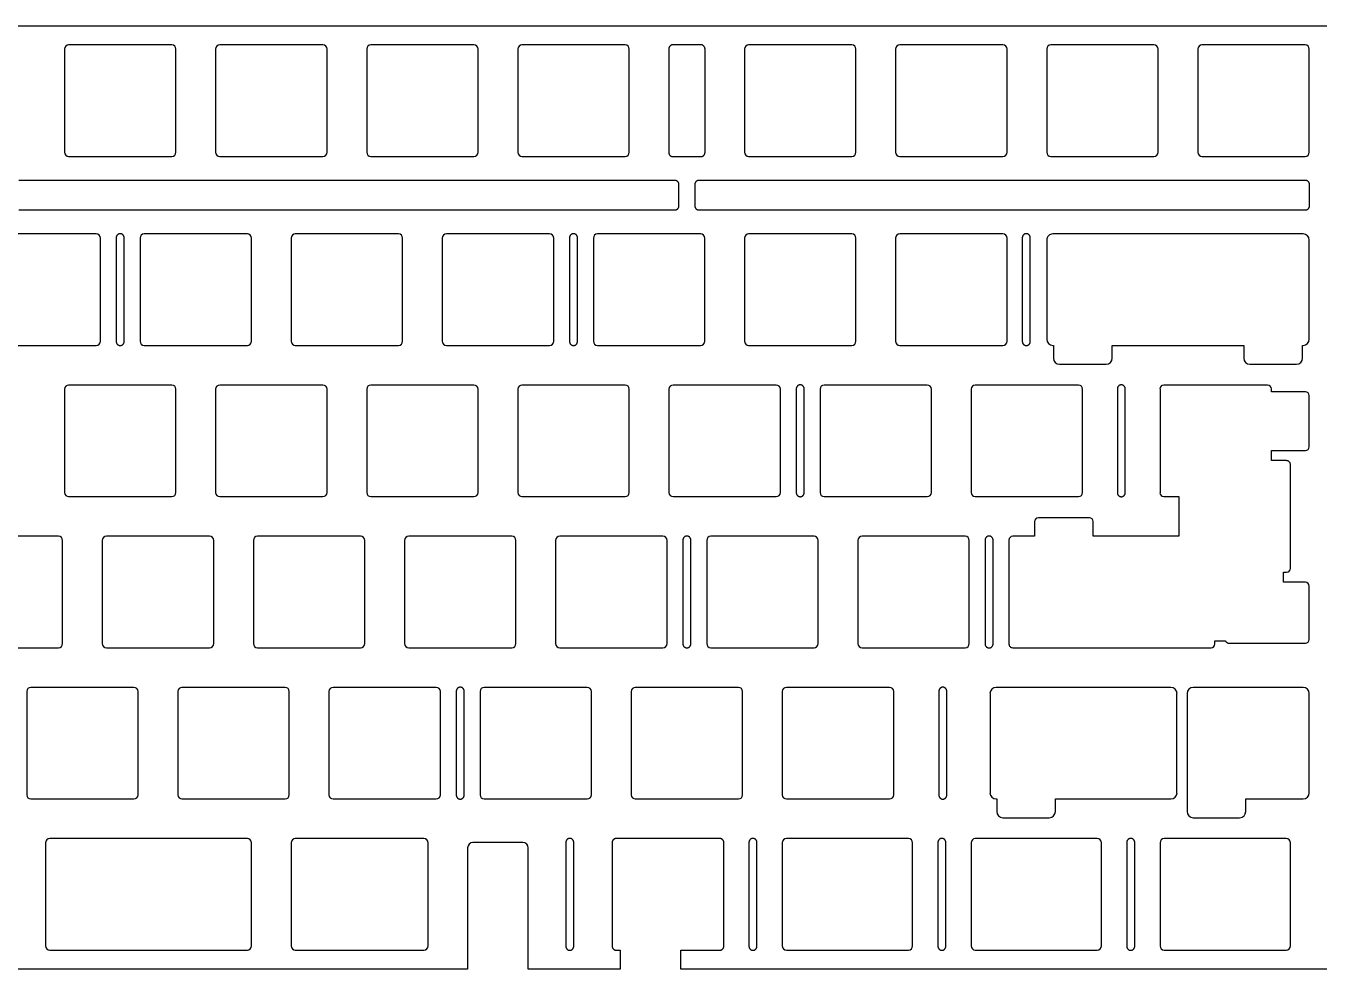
# Model space of a CAD drawing. Header units: millimetres. Extents: x 4 to 433, y 9 to 128.
# Drawn here: x 125.8 to 288.9, y 8.9 to 127.8 of the extents above; entities that cross this region are included whole.
import ezdxf

# ---------------------------------------------------------------- set-up
doc = ezdxf.new("R2010")
doc.units = ezdxf.units.MM
doc.layers.add('默认', color=7, linetype='Continuous', true_color=0x000000)

msp = doc.modelspace()

# ---------------------------------------------------------------- linework, layer by layer
at = {"layer": '默认', "color": 96, "true_color": 0x007f00}
for p, q in [((6.06, 127.79, 4.1), (371.64, 127.79, 4.1)), ((130.69, 124.86, 4.1), (130.69, 111.86, 4.1)), ((144.21, 125.39, 4.1), (131.21, 125.39, 4.1)), ((144.74, 111.86, 4.1), (144.74, 124.86, 4.1)), ((149.74, 124.86, 4.1), (149.74, 111.86, 4.1)), ((163.26, 125.39, 4.1), (150.26, 125.39, 4.1)), ((163.79, 111.86, 4.1), (163.79, 124.86, 4.1)), ((168.79, 124.86, 4.1), (168.79, 111.86, 4.1)), ((182.31, 125.39, 4.1), (169.31, 125.39, 4.1)), ((182.84, 111.86, 4.1), (182.84, 124.86, 4.1)), ((187.84, 124.86, 4.1), (187.84, 111.86, 4.1)), ((201.36, 125.39, 4.1), (188.36, 125.39, 4.1)), ((201.89, 111.86, 4.1), (201.89, 124.86, 4.1)), ((216.41, 124.86, 4.1), (216.41, 111.86, 4.1)), ((229.94, 125.39, 4.1), (216.94, 125.39, 4.1)), ((230.46, 111.86, 4.1), (230.46, 124.86, 4.1)), ((235.46, 124.86, 4.1), (235.46, 111.86, 4.1)), ((248.99, 125.39, 4.1), (235.99, 125.39, 4.1)), ((249.51, 111.86, 4.1), (249.51, 124.86, 4.1)), ((254.51, 124.86, 4.1), (254.51, 111.86, 4.1)), ((268.04, 125.39, 4.1), (255.04, 125.39, 4.1)), ((268.56, 111.86, 4.1), (268.56, 124.86, 4.1)), ((273.56, 124.86, 4.1), (273.56, 111.86, 4.1)), ((287.09, 125.39, 4.1), (274.09, 125.39, 4.1)), ((287.61, 111.86, 4.1), (287.61, 124.86, 4.1)), ((131.21, 111.34, 4.1), (144.21, 111.34, 4.1)), ((150.26, 111.34, 4.1), (163.26, 111.34, 4.1)), ((169.31, 111.34, 4.1), (182.31, 111.34, 4.1)), ((188.36, 111.34, 4.1), (201.36, 111.34, 4.1)), ((216.94, 111.34, 4.1), (229.94, 111.34, 4.1)), ((235.99, 111.34, 4.1), (248.99, 111.34, 4.1)), ((255.04, 111.34, 4.1), (268.04, 111.34, 4.1)), ((274.09, 111.34, 4.1), (287.09, 111.34, 4.1)), ((134.69, 101.58, 4.1), (121.69, 101.58, 4.1)), ((153.74, 101.58, 4.1), (140.74, 101.58, 4.1)), ((172.79, 101.58, 4.1), (159.79, 101.58, 4.1)), ((191.84, 101.58, 4.1), (178.84, 101.58, 4.1)), ((210.89, 101.58, 4.1), (197.89, 101.58, 4.1)), ((229.94, 101.58, 4.1), (216.94, 101.58, 4.1)), ((248.99, 101.58, 4.1), (235.99, 101.58, 4.1)), ((286.84, 101.58, 4.1), (255.29, 101.58, 4.1)), ((135.21, 88.05, 4.1), (135.21, 101.05, 4.1)), ((140.21, 101.05, 4.1), (140.21, 88.05, 4.1)), ((154.26, 88.05, 4.1), (154.26, 101.05, 4.1)), ((159.26, 101.05, 4.1), (159.26, 88.05, 4.1)), ((173.31, 88.05, 4.1), (173.31, 101.05, 4.1)), ((178.31, 101.05, 4.1), (178.31, 88.05, 4.1)), ((192.36, 88.05, 4.1), (192.36, 101.05, 4.1)), ((197.36, 101.05, 4.1), (197.36, 88.05, 4.1)), ((211.41, 88.05, 4.1), (211.41, 101.05, 4.1)), ((216.41, 101.05, 4.1), (216.41, 88.05, 4.1)), ((230.46, 88.05, 4.1), (230.46, 101.05, 4.1)), ((235.46, 101.05, 4.1), (235.46, 88.05, 4.1)), ((249.51, 88.05, 4.1), (249.51, 101.05, 4.1)), ((287.61, 88.3, 4.1), (287.61, 100.8, 4.1)), ((121.69, 87.53, 4.1), (134.69, 87.53, 4.1)), ((140.74, 87.53, 4.1), (153.74, 87.53, 4.1)), ((159.79, 87.53, 4.1), (172.79, 87.53, 4.1)), ((178.84, 87.53, 4.1), (191.84, 87.53, 4.1)), ((197.89, 87.53, 4.1), (210.89, 87.53, 4.1)), ((216.94, 87.53, 4.1), (229.94, 87.53, 4.1)), ((235.99, 87.53, 4.1), (248.99, 87.53, 4.1)), ((256.14, 85.15, 4.1), (261.99, 85.15, 4.1)), ((280.14, 85.15, 4.1), (285.99, 85.15, 4.1)), ((130.69, 82, 4.1), (130.69, 69, 4.1)), ((144.21, 82.53, 4.1), (131.21, 82.53, 4.1)), ((144.74, 69, 4.1), (144.74, 82, 4.1)), ((149.74, 82, 4.1), (149.74, 69, 4.1)), ((163.26, 82.53, 4.1), (150.26, 82.53, 4.1)), ((163.79, 69, 4.1), (163.79, 82, 4.1)), ((168.79, 82, 4.1), (168.79, 69, 4.1)), ((182.31, 82.53, 4.1), (169.31, 82.53, 4.1)), ((182.84, 69, 4.1), (182.84, 82, 4.1)), ((187.84, 82, 4.1), (187.84, 69, 4.1)), ((201.36, 82.53, 4.1), (188.36, 82.53, 4.1)), ((201.89, 69, 4.1), (201.89, 82, 4.1)), ((206.89, 82, 4.1), (206.89, 69, 4.1)), ((220.41, 82.53, 4.1), (207.41, 82.53, 4.1)), ((220.94, 69, 4.1), (220.94, 82, 4.1)), ((225.94, 82, 4.1), (225.94, 69, 4.1)), ((239.46, 82.53, 4.1), (226.46, 82.53, 4.1)), ((239.99, 69, 4.1), (239.99, 82, 4.1)), ((244.99, 82, 4.1), (244.99, 69, 4.1)), ((258.51, 82.53, 4.1), (245.51, 82.53, 4.1)), ((259.04, 69, 4.1), (259.04, 82, 4.1)), ((268.8, 82.05, 4.1), (268.8, 68.95, 4.1)), ((282.37, 82.53, 4.1), (269.27, 82.53, 4.1)), ((287.61, 74.75, 4.1), (287.61, 81.2, 4.1)), ((285.23, 59.43, 4.1), (285.23, 72.52, 4.1)), ((131.21, 68.48, 4.1), (144.21, 68.48, 4.1)), ((150.26, 68.48, 4.1), (163.26, 68.48, 4.1)), ((169.31, 68.48, 4.1), (182.31, 68.48, 4.1)), ((188.36, 68.48, 4.1), (201.36, 68.48, 4.1)), ((207.41, 68.48, 4.1), (220.41, 68.48, 4.1)), ((226.46, 68.48, 4.1), (239.46, 68.48, 4.1)), ((245.51, 68.48, 4.1), (258.51, 68.48, 4.1)), ((259.91, 65.8, 4.1), (253.46, 65.8, 4.1)), ((129.93, 63.48, 4.1), (116.93, 63.48, 4.1)), ((130.45, 49.95, 4.1), (130.45, 62.95, 4.1)), ((135.45, 62.95, 4.1), (135.45, 49.95, 4.1)), ((148.98, 63.48, 4.1), (135.98, 63.48, 4.1)), ((149.5, 49.95, 4.1), (149.5, 62.95, 4.1)), ((154.5, 62.95, 4.1), (154.5, 49.95, 4.1)), ((168.03, 63.48, 4.1), (155.03, 63.48, 4.1)), ((168.55, 49.95, 4.1), (168.55, 62.95, 4.1)), ((173.55, 62.95, 4.1), (173.55, 49.95, 4.1)), ((187.08, 63.48, 4.1), (174.08, 63.48, 4.1)), ((187.6, 49.95, 4.1), (187.6, 62.95, 4.1)), ((192.6, 62.95, 4.1), (192.6, 49.95, 4.1)), ((206.13, 63.48, 4.1), (193.13, 63.48, 4.1)), ((206.65, 49.95, 4.1), (206.65, 62.95, 4.1)), ((211.65, 62.95, 4.1), (211.65, 49.95, 4.1)), ((225.18, 63.48, 4.1), (212.18, 63.48, 4.1)), ((225.7, 49.95, 4.1), (225.7, 62.95, 4.1)), ((230.7, 62.95, 4.1), (230.7, 49.95, 4.1)), ((244.23, 63.48, 4.1), (231.23, 63.48, 4.1)), ((244.75, 49.95, 4.1), (244.75, 62.95, 4.1)), ((249.75, 63, 4.1), (249.75, 49.9, 4.1)), ((287.61, 50.48, 4.1), (287.61, 57.2, 4.1)), ((116.93, 49.43, 4.1), (129.93, 49.43, 4.1)), ((135.98, 49.43, 4.1), (148.98, 49.43, 4.1)), ((155.03, 49.43, 4.1), (168.03, 49.43, 4.1)), ((174.08, 49.43, 4.1), (187.08, 49.43, 4.1)), ((193.13, 49.43, 4.1), (206.13, 49.43, 4.1)), ((212.18, 49.43, 4.1), (225.18, 49.43, 4.1)), ((231.23, 49.43, 4.1), (244.23, 49.43, 4.1)), ((250.23, 49.43, 4.1), (275.23, 49.43, 4.1)), ((277.53, 50, 4.1), (287.13, 50, 4.1)), ((139.45, 44.43, 4.1), (126.45, 44.43, 4.1)), ((158.5, 44.43, 4.1), (145.5, 44.43, 4.1)), ((177.55, 44.43, 4.1), (164.55, 44.43, 4.1)), ((196.6, 44.43, 4.1), (183.6, 44.43, 4.1)), ((215.65, 44.43, 4.1), (202.65, 44.43, 4.1)), ((234.7, 44.43, 4.1), (221.7, 44.43, 4.1)), ((270.17, 44.43, 4.1), (248.14, 44.43, 4.1)), ((286.84, 44.43, 4.1), (272.99, 44.43, 4.1)), ((125.93, 43.9, 4.1), (125.93, 30.9, 4.1)), ((139.98, 30.9, 4.1), (139.98, 43.9, 4.1)), ((144.98, 43.9, 4.1), (144.98, 30.9, 4.1)), ((159.03, 30.9, 4.1), (159.03, 43.9, 4.1)), ((164.03, 43.9, 4.1), (164.03, 30.9, 4.1)), ((178.08, 30.9, 4.1), (178.08, 43.9, 4.1)), ((183.08, 43.9, 4.1), (183.08, 30.9, 4.1)), ((197.13, 30.9, 4.1), (197.13, 43.9, 4.1)), ((202.13, 43.9, 4.1), (202.13, 30.9, 4.1)), ((216.18, 30.9, 4.1), (216.18, 43.9, 4.1)), ((221.18, 43.9, 4.1), (221.18, 30.9, 4.1)), ((235.23, 30.9, 4.1), (235.23, 43.9, 4.1)), ((247.37, 43.65, 4.1), (247.37, 31.15, 4.1)), ((270.94, 31.15, 4.1), (270.94, 43.65, 4.1)), ((272.22, 43.65, 4.1), (272.22, 28.78, 4.1)), ((287.61, 31.15, 4.1), (287.61, 43.65, 4.1)), ((126.45, 30.38, 4.1), (139.45, 30.38, 4.1)), ((145.5, 30.38, 4.1), (158.5, 30.38, 4.1)), ((164.55, 30.38, 4.1), (177.55, 30.38, 4.1)), ((183.6, 30.38, 4.1), (196.6, 30.38, 4.1)), ((202.65, 30.38, 4.1), (215.65, 30.38, 4.1)), ((221.7, 30.38, 4.1), (234.7, 30.38, 4.1)), ((248.99, 28, 4.1), (254.84, 28, 4.1)), ((272.99, 28, 4.1), (278.84, 28, 4.1)), ((128.31, 24.85, 4.1), (128.31, 11.85, 4.1)), ((153.74, 25.38, 4.1), (128.83, 25.38, 4.1)), ((154.26, 11.85, 4.1), (154.26, 24.85, 4.1)), ((159.26, 24.85, 4.1), (159.26, 11.85, 4.1)), ((176.01, 25.38, 4.1), (159.79, 25.38, 4.1)), ((176.53, 11.85, 4.1), (176.53, 24.85, 4.1)), ((188.48, 24.88, 4.1), (182.18, 24.88, 4.1)), ((199.72, 24.85, 4.1), (199.72, 11.85, 4.1)), ((213.27, 25.4, 4.1), (200.27, 25.4, 4.1)), ((213.82, 11.85, 4.1), (213.82, 24.85, 4.1)), ((221.18, 24.85, 4.1), (221.18, 11.85, 4.1)), ((237.08, 25.38, 4.1), (221.7, 25.38, 4.1)), ((237.61, 11.85, 4.1), (237.61, 24.85, 4.1)), ((244.99, 24.85, 4.1), (244.99, 11.85, 4.1)), ((260.89, 25.38, 4.1), (245.51, 25.38, 4.1)), ((261.42, 11.85, 4.1), (261.42, 24.85, 4.1)), ((268.8, 24.85, 4.1), (268.8, 11.85, 4.1)), ((284.71, 25.38, 4.1), (269.33, 25.38, 4.1)), ((285.23, 11.85, 4.1), (285.23, 24.85, 4.1)), ((128.83, 11.33, 4.1), (153.74, 11.33, 4.1)), ((159.79, 11.33, 4.1), (176.01, 11.33, 4.1)), ((221.7, 11.33, 4.1), (237.08, 11.33, 4.1)), ((245.51, 11.33, 4.1), (260.89, 11.33, 4.1)), ((269.33, 11.33, 4.1), (284.71, 11.33, 4.1))]:
    msp.add_line(p, q, dxfattribs=at)
for points in [[(255.34, 87.53), (255.36, 87.53), (255.36, 85.93)], [(262.76, 85.93), (262.76, 87.53), (279.36, 87.53), (279.36, 85.93)], [(286.76, 85.93), (286.76, 87.53), (286.84, 87.53)], [(287.13, 81.67), (282.85, 81.67), (282.85, 82.05)], [(284.76, 73), (282.85, 73), (282.85, 74.27), (287.13, 74.27)], [(269.27, 68.48), (271.18, 68.48), (271.18, 63.48), (271.16, 63.48)], [(252.98, 65.33), (252.98, 63.48), (250.23, 63.48)], [(260.41, 63.48), (260.38, 63.48), (260.38, 65.33)], [(287.13, 57.68), (284.38, 57.68), (284.38, 58.95), (284.76, 58.95)], [(275.71, 49.9), (275.71, 50.28), (277.05, 50.28), (277.06, 50.26)], [(248.14, 30.38), (248.22, 30.38), (248.22, 28.78)], [(255.62, 28.78), (255.62, 30.38), (270.17, 30.38)], [(279.62, 28.78), (279.62, 30.38), (286.84, 30.38)], [(181.51, 24.2), (181.51, 8.93), (93.84, 8.93), (93.84, 24.2)], [(200.27, 11.3), (200.75, 11.3), (200.75, 8.93), (189.16, 8.93), (189.16, 24.2)], [(359.81, 11.3), (360.25, 11.3), (360.25, 8.93), (208.4, 8.93), (208.4, 11.3), (213.27, 11.3)]]:
    msp.add_lwpolyline(points, dxfattribs=at)
for centre, radius, start, end in [((131.21, 124.86, 4.1), 0.525, 90, 180), ((144.21, 124.86, 4.1), 0.525, 360, 90), ((150.26, 124.86, 4.1), 0.525, 90, 180), ((163.26, 124.86, 4.1), 0.525, 360, 90), ((169.31, 124.86, 4.1), 0.525, 90, 180), ((182.31, 124.86, 4.1), 0.525, 0, 90), ((188.36, 124.86, 4.1), 0.525, 90, 180), ((201.36, 124.86, 4.1), 0.525, 0, 90), ((216.94, 124.86, 4.1), 0.525, 90, 180), ((229.94, 124.86, 4.1), 0.525, 360, 90), ((235.99, 124.86, 4.1), 0.525, 90, 180), ((248.99, 124.86, 4.1), 0.525, 0, 90), ((255.04, 124.86, 4.1), 0.525, 90, 180), ((268.04, 124.86, 4.1), 0.525, 0, 90), ((274.09, 124.86, 4.1), 0.525, 90, 180), ((287.09, 124.86, 4.1), 0.525, 360, 90), ((131.21, 111.86, 4.1), 0.525, 180, 270), ((144.21, 111.86, 4.1), 0.525, 270, 0), ((150.26, 111.86, 4.1), 0.525, 180, 270), ((163.26, 111.86, 4.1), 0.525, 270, 0), ((169.31, 111.86, 4.1), 0.525, 180, 270), ((182.31, 111.86, 4.1), 0.525, 270, 0), ((188.36, 111.86, 4.1), 0.525, 180, 270), ((201.36, 111.86, 4.1), 0.525, 270, 0), ((216.94, 111.86, 4.1), 0.525, 180, 270), ((229.94, 111.86, 4.1), 0.525, 270, 360), ((235.99, 111.86, 4.1), 0.525, 180, 270), ((248.99, 111.86, 4.1), 0.525, 270, 0), ((255.04, 111.86, 4.1), 0.525, 180, 270), ((268.04, 111.86, 4.1), 0.525, 270, 360), ((274.09, 111.86, 4.1), 0.525, 180, 270), ((287.09, 111.86, 4.1), 0.525, 270, 360), ((134.69, 101.05, 4.1), 0.525, 0, 90), ((140.74, 101.05, 4.1), 0.525, 90, 180), ((153.74, 101.05, 4.1), 0.525, 0, 90), ((159.79, 101.05, 4.1), 0.525, 90, 180), ((172.79, 101.05, 4.1), 0.525, 0, 90), ((178.84, 101.05, 4.1), 0.525, 90, 180), ((191.84, 101.05, 4.1), 0.525, 0, 90), ((197.89, 101.05, 4.1), 0.525, 90, 180), ((210.89, 101.05, 4.1), 0.525, 0, 90), ((216.94, 101.05, 4.1), 0.525, 90, 180), ((229.94, 101.05, 4.1), 0.525, 0, 90), ((235.99, 101.05, 4.1), 0.525, 90, 180), ((248.99, 101.05, 4.1), 0.525, 0, 90), ((255.29, 100.8, 4.1), 0.775, 89.9999, 179.9999), ((286.84, 100.8, 4.1), 0.775, 0, 89.9999), ((134.69, 88.05, 4.1), 0.525, 270, 360), ((140.74, 88.05, 4.1), 0.525, 180, 270), ((153.74, 88.05, 4.1), 0.525, 270, 360), ((159.79, 88.05, 4.1), 0.525, 180, 270), ((172.79, 88.05, 4.1), 0.525, 270, 360), ((178.84, 88.05, 4.1), 0.525, 180, 270), ((191.84, 88.05, 4.1), 0.525, 270, 360), ((197.89, 88.05, 4.1), 0.525, 180, 270), ((210.89, 88.05, 4.1), 0.525, 270, 360), ((216.94, 88.05, 4.1), 0.525, 180, 270), ((229.94, 88.05, 4.1), 0.525, 270, 360), ((235.99, 88.05, 4.1), 0.525, 180, 270), ((248.99, 88.05, 4.1), 0.525, 270, 360), ((255.29, 88.3, 4.1), 0.775, 179.9995, 269.9899), ((286.84, 88.3, 4.1), 0.775, 270, 360), ((255.37, 577.07, 4.1), 489.54, 269.9899, 269.9957), ((256.14, 85.93, 4.1), 0.775, 180, 270), ((261.99, 85.93, 4.1), 0.775, 270, 0), ((280.14, 85.93, 4.1), 0.775, 180, 270), ((285.99, 85.93, 4.1), 0.775, 270, 360), ((131.21, 82, 4.1), 0.525, 90, 180), ((144.21, 82, 4.1), 0.525, 0, 90), ((150.26, 82, 4.1), 0.525, 90, 180), ((163.26, 82, 4.1), 0.525, 0, 90), ((169.31, 82, 4.1), 0.525, 90, 180), ((182.31, 82, 4.1), 0.525, 0, 90), ((188.36, 82, 4.1), 0.525, 90, 180), ((201.36, 82, 4.1), 0.525, 0, 90), ((207.41, 82, 4.1), 0.525, 90, 180), ((220.41, 82, 4.1), 0.525, 0, 90), ((226.46, 82, 4.1), 0.525, 90, 180), ((239.46, 82, 4.1), 0.525, 0, 90), ((245.51, 82, 4.1), 0.525, 90, 180), ((258.51, 82, 4.1), 0.525, 0, 90), ((269.27, 82.05, 4.1), 0.475, 90, 180), ((282.37, 82.05, 4.1), 0.475, 0, 90), ((287.13, 81.2, 4.1), 0.475, 0, 90), ((287.13, 74.75, 4.1), 0.475, 270, 0), ((284.76, 72.52, 4.1), 0.475, 0, 90), ((131.21, 69, 4.1), 0.525, 180, 270), ((144.21, 69, 4.1), 0.525, 270, 360), ((150.26, 69, 4.1), 0.525, 180, 270), ((163.26, 69, 4.1), 0.525, 270, 360), ((169.31, 69, 4.1), 0.525, 180, 270), ((182.31, 69, 4.1), 0.525, 270, 360), ((188.36, 69, 4.1), 0.525, 180, 270), ((201.36, 69, 4.1), 0.525, 270, 360), ((207.41, 69, 4.1), 0.525, 180, 270), ((220.41, 69, 4.1), 0.525, 270, 360), ((226.46, 69, 4.1), 0.525, 180, 270), ((239.46, 69, 4.1), 0.525, 270, 360), ((245.51, 69, 4.1), 0.525, 180, 270), ((258.51, 69, 4.1), 0.525, 270, 360), ((269.27, 68.95, 4.1), 0.475, 180, 270), ((253.46, 65.33, 4.1), 0.475, 90, 180), ((259.91, 65.33, 4.1), 0.475, 360, 90), ((129.93, 62.95, 4.1), 0.525, 0, 90), ((135.98, 62.95, 4.1), 0.525, 90, 180), ((148.98, 62.95, 4.1), 0.525, 0, 90), ((155.03, 62.95, 4.1), 0.525, 90, 180), ((168.03, 62.95, 4.1), 0.525, 0, 90), ((174.08, 62.95, 4.1), 0.525, 90, 180), ((187.08, 62.95, 4.1), 0.525, 0, 90), ((193.13, 62.95, 4.1), 0.525, 90, 180), ((206.13, 62.95, 4.1), 0.525, 0, 90), ((212.18, 62.95, 4.1), 0.525, 90, 180), ((225.18, 62.95, 4.1), 0.525, 0, 90), ((231.23, 62.95, 4.1), 0.525, 90, 180), ((244.23, 62.95, 4.1), 0.525, 0, 90), ((250.23, 63, 4.1), 0.475, 90, 180), ((284.76, 59.43, 4.1), 0.475, 270, 0), ((287.13, 57.2, 4.1), 0.475, 0, 90), ((129.93, 49.95, 4.1), 0.525, 270, 360), ((135.98, 49.95, 4.1), 0.525, 180, 270), ((148.98, 49.95, 4.1), 0.525, 270, 360), ((155.03, 49.95, 4.1), 0.525, 180, 270), ((168.03, 49.95, 4.1), 0.525, 270, 360), ((174.08, 49.95, 4.1), 0.525, 180, 270), ((187.08, 49.95, 4.1), 0.525, 270, 360), ((193.13, 49.95, 4.1), 0.525, 180, 270), ((206.13, 49.95, 4.1), 0.525, 270, 360), ((212.18, 49.95, 4.1), 0.525, 180, 270), ((225.18, 49.95, 4.1), 0.525, 270, 360), ((231.23, 49.95, 4.1), 0.525, 180, 270), ((244.23, 49.95, 4.1), 0.525, 270, 360), ((250.23, 49.9, 4.1), 0.475, 180, 270.0006), ((275.23, 49.9, 4.1), 0.475, 270.0006, 360), ((287.13, 50.48, 4.1), 0.475, 270, 360), ((126.45, 43.9, 4.1), 0.525, 90, 180), ((139.45, 43.9, 4.1), 0.525, 0, 90), ((145.5, 43.9, 4.1), 0.525, 90, 180), ((158.5, 43.9, 4.1), 0.525, 0, 90), ((164.55, 43.9, 4.1), 0.525, 90, 180), ((177.55, 43.9, 4.1), 0.525, 0, 90), ((183.6, 43.9, 4.1), 0.525, 90, 180), ((196.6, 43.9, 4.1), 0.525, 0, 90), ((202.65, 43.9, 4.1), 0.525, 90, 180), ((215.65, 43.9, 4.1), 0.525, 0, 90), ((221.7, 43.9, 4.1), 0.525, 90, 180), ((234.7, 43.9, 4.1), 0.525, 0, 90), ((248.14, 43.65, 4.1), 0.775, 90, 180), ((270.17, 43.65, 4.1), 0.775, 0, 90), ((272.99, 43.65, 4.1), 0.775, 90, 180), ((286.84, 43.65, 4.1), 0.775, 0, 90), ((248.14, 31.15, 4.1), 0.775, 180, 270), ((270.17, 31.15, 4.1), 0.775, 270, 360), ((286.84, 31.15, 4.1), 0.775, 270, 360), ((126.45, 30.9, 4.1), 0.525, 180, 270), ((139.45, 30.9, 4.1), 0.525, 270, 360), ((145.5, 30.9, 4.1), 0.525, 180, 270), ((158.5, 30.9, 4.1), 0.525, 270, 360), ((164.55, 30.9, 4.1), 0.525, 180, 270), ((177.55, 30.9, 4.1), 0.525, 270, 360), ((183.6, 30.9, 4.1), 0.525, 180, 270), ((196.6, 30.9, 4.1), 0.525, 270, 360), ((202.65, 30.9, 4.1), 0.525, 180, 270), ((215.65, 30.9, 4.1), 0.525, 270, 360), ((221.7, 30.9, 4.1), 0.525, 180, 270), ((234.7, 30.9, 4.1), 0.525, 270, 360), ((248.99, 28.78, 4.1), 0.775, 180, 270), ((254.84, 28.78, 4.1), 0.775, 270, 0), ((272.99, 28.78, 4.1), 0.775, 180, 270), ((278.84, 28.78, 4.1), 0.775, 270, 0), ((128.83, 24.85, 4.1), 0.525, 90, 180), ((153.74, 24.85, 4.1), 0.525, 0, 90), ((159.79, 24.85, 4.1), 0.525, 90, 180), ((176.01, 24.85, 4.1), 0.525, 360, 90), ((182.18, 24.2, 4.1), 0.675, 90, 180), ((188.48, 24.2, 4.1), 0.675, 0, 90), ((221.7, 24.85, 4.1), 0.525, 90, 180), ((237.08, 24.85, 4.1), 0.525, 0, 90), ((245.51, 24.85, 4.1), 0.525, 90, 180), ((260.89, 24.85, 4.1), 0.525, 360, 90), ((269.33, 24.85, 4.1), 0.525, 90, 180), ((284.71, 24.85, 4.1), 0.525, 0, 90), ((128.83, 11.85, 4.1), 0.525, 180, 270), ((153.74, 11.85, 4.1), 0.525, 270, 360), ((159.79, 11.85, 4.1), 0.525, 180, 270), ((176.01, 11.85, 4.1), 0.525, 270, 0), ((221.7, 11.85, 4.1), 0.525, 180, 270), ((237.08, 11.85, 4.1), 0.525, 270, 360), ((245.51, 11.85, 4.1), 0.525, 180, 270), ((260.89, 11.85, 4.1), 0.525, 270, 0), ((269.33, 11.85, 4.1), 0.525, 180, 270), ((284.71, 11.85, 4.1), 0.525, 270, 0)]:
    msp.add_arc(centre, radius, start, end, dxfattribs=at)
at = {"layer": '默认', "color": 96, "true_color": 0x007f00, "extrusion": (0, 0, -1)}
msp.add_arc((163791.32, 101.05, -4.1), 164045.83, 180.0000873, 180.000443, dxfattribs=at)
at = {"layer": '默认', "color": 96, "true_color": 0x007f00}
for points, weights in [([(207.41, 125.41, 4.1), (206.86, 125.41, 4.1), (206.86, 124.86, 4.1)], [1, 0.707106781186, 1]), ([(211.44, 124.86, 4.1), (211.44, 125.41, 4.1), (210.89, 125.41, 4.1)], [1, 0.707106781186, 1]), ([(206.86, 111.86, 4.1), (206.86, 111.31, 4.1), (207.41, 111.31, 4.1)], [1, 0.707106781187, 1]), ([(210.89, 111.31, 4.1), (211.44, 111.31, 4.1), (211.44, 111.86, 4.1)], [1, 0.707106781186, 1]), ([(208.15, 107.81, 4.1), (208.15, 108.31, 4.1), (207.65, 108.31, 4.1)], [1, 0.707106781187, 1]), ([(210.65, 108.31, 4.1), (210.15, 108.31, 4.1), (210.15, 107.81, 4.1)], [1, 0.707106781187, 1]), ([(287.64, 107.81, 4.1), (287.64, 108.31, 4.1), (287.14, 108.31, 4.1)], [1, 0.707106781186, 1]), ([(207.65, 104.6, 4.1), (208.15, 104.6, 4.1), (208.15, 105.1, 4.1)], [1, 0.707106781187, 1]), ([(210.15, 105.1, 4.1), (210.15, 104.6, 4.1), (210.65, 104.6, 4.1)], [1, 0.707106781187, 1]), ([(287.14, 104.6, 4.1), (287.64, 104.6, 4.1), (287.64, 105.1, 4.1)], [1, 0.707106781186, 1]), ([(200.27, 25.4, 4.1), (199.72, 25.4, 4.1), (199.72, 24.85, 4.1)], [1, 0.707106781178, 1]), ([(213.82, 24.85, 4.1), (213.82, 25.4, 4.1), (213.27, 25.4, 4.1)], [1, 0.7071067812, 1]), ([(199.72, 11.85, 4.1), (199.72, 11.3, 4.1), (200.27, 11.3, 4.1)], [1, 0.707106781176, 1]), ([(213.27, 11.3, 4.1), (213.82, 11.3, 4.1), (213.82, 11.85, 4.1)], [1, 0.707106781197, 1])]:
    msp.add_rational_spline(points, weights, degree=2, dxfattribs=at)
for points, degree in [([(206.86, 124.86, 4.1), (206.86, 118.36, 4.1), (206.86, 111.86, 4.1)], 2), ([(210.89, 125.41, 4.1), (209.15, 125.41, 4.1), (207.41, 125.41, 4.1)], 2), ([(211.44, 111.86, 4.1), (211.44, 118.36, 4.1), (211.44, 124.86, 4.1)], 2), ([(207.41, 111.31, 4.1), (209.15, 111.31, 4.1), (210.89, 111.31, 4.1)], 2), ([(207.65, 108.31, 4.1), (166.29, 108.31, 4.1), (124.92, 108.31, 4.1)], 2), ([(208.15, 105.1, 4.1), (208.15, 106.46, 4.1), (208.15, 107.81, 4.1)], 2), ([(210.15, 107.81, 4.1), (210.15, 106.46, 4.1), (210.15, 105.1, 4.1)], 2), ([(287.14, 108.31, 4.1), (248.89, 108.31, 4.1), (210.65, 108.31, 4.1)], 2), ([(287.64, 105.1, 4.1), (287.64, 106.46, 4.1), (287.64, 107.81, 4.1)], 2), ([(124.92, 104.6, 4.1), (166.29, 104.6, 4.1), (207.65, 104.6, 4.1)], 2), ([(210.65, 104.6, 4.1), (248.89, 104.6, 4.1), (287.14, 104.6, 4.1)], 2), ([(137.21, 101.1, 4.1), (137.21, 94.55, 4.1), (137.21, 88.01, 4.1)], 2), ([(138.21, 88.01, 4.1), (138.21, 94.55, 4.1), (138.21, 101.1, 4.1)], 2), ([(194.36, 101.1, 4.1), (194.36, 94.55, 4.1), (194.36, 88.01, 4.1)], 2), ([(195.36, 88.01, 4.1), (195.36, 94.55, 4.1), (195.36, 101.1, 4.1)], 2), ([(251.44, 101.1, 4.1), (251.44, 94.55, 4.1), (251.44, 88.01, 4.1)], 2), ([(252.44, 88.01, 4.1), (252.44, 94.55, 4.1), (252.44, 101.1, 4.1)], 2), ([(254.51, 99.78, 4.1), (254.51, 95.96, 4.1), (254.51, 92.13, 4.1), (254.51, 88.3, 4.1)], 3), ([(222.94, 82.05, 4.1), (222.94, 75.5, 4.1), (222.94, 68.96, 4.1)], 2), ([(223.94, 68.96, 4.1), (223.94, 75.5, 4.1), (223.94, 82.05, 4.1)], 2), ([(263.42, 82.05, 4.1), (263.42, 75.5, 4.1), (263.42, 68.96, 4.1)], 2), ([(264.42, 68.96, 4.1), (264.42, 75.5, 4.1), (264.42, 82.05, 4.1)], 2), ([(208.65, 63, 4.1), (208.65, 56.45, 4.1), (208.65, 49.91, 4.1)], 2), ([(209.65, 49.91, 4.1), (209.65, 56.45, 4.1), (209.65, 63, 4.1)], 2), ([(246.75, 63, 4.1), (246.75, 56.45, 4.1), (246.75, 49.9, 4.1)], 2), ([(247.75, 49.9, 4.1), (247.75, 56.45, 4.1), (247.75, 63, 4.1)], 2), ([(271.16, 63.48, 4.1), (268.35, 63.48, 4.1), (264.77, 63.48, 4.1), (260.41, 63.48, 4.1)], 3), ([(277.06, 50.26, 4.1), (277.11, 50.19, 4.1), (277.17, 50.13, 4.1), (277.25, 50.08, 4.1)], 3), ([(277.25, 50.08, 4.1), (277.34, 50.03, 4.1), (277.44, 50, 4.1), (277.53, 50, 4.1)], 3), ([(180.08, 43.95, 4.1), (180.08, 36.92, 4.1), (180.08, 30.85, 4.1)], 2), ([(181.08, 30.85, 4.1), (181.08, 36.92, 4.1), (181.08, 43.95, 4.1)], 2), ([(240.92, 43.95, 4.1), (240.92, 36.92, 4.1), (240.92, 30.85, 4.1)], 2), ([(241.92, 30.85, 4.1), (241.92, 36.92, 4.1), (241.92, 43.95, 4.1)], 2), ([(193.89, 24.9, 4.1), (193.89, 18.35, 4.1), (193.89, 11.8, 4.1)], 2), ([(194.89, 11.8, 4.1), (194.89, 18.35, 4.1), (194.89, 24.9, 4.1)], 2), ([(216.98, 24.9, 4.1), (216.98, 18.35, 4.1), (216.98, 11.8, 4.1)], 2), ([(217.98, 11.8, 4.1), (217.98, 18.35, 4.1), (217.98, 24.9, 4.1)], 2), ([(240.8, 24.9, 4.1), (240.8, 18.35, 4.1), (240.8, 11.8, 4.1)], 2), ([(241.8, 11.8, 4.1), (241.8, 18.35, 4.1), (241.8, 24.9, 4.1)], 2), ([(264.61, 24.9, 4.1), (264.61, 18.35, 4.1), (264.61, 11.8, 4.1)], 2), ([(265.61, 11.8, 4.1), (265.61, 18.35, 4.1), (265.61, 24.9, 4.1)], 2)]:
    msp.add_open_spline(points, degree=degree, dxfattribs=at)
for points, weights, knots in [([(138.21, 101.1, 4.1), (138.21, 101.6, 4.1), (137.71, 101.6, 4.1), (137.21, 101.6, 4.1), (137.21, 101.1, 4.1)], [1, 0.707106781187, 1, 0.707106781187, 1], [1717.177465, 1717.177465, 1717.177465, 1717.962863, 1717.962863, 1718.748261, 1718.748261, 1718.748261]), ([(195.36, 101.1, 4.1), (195.36, 101.6, 4.1), (194.86, 101.6, 4.1), (194.36, 101.6, 4.1), (194.36, 101.1, 4.1)], [1, 0.707106781187, 1, 0.707106781187, 1], [6148.686913, 6148.686913, 6148.686913, 6149.472311, 6149.472311, 6150.25771, 6150.25771, 6150.25771]), ([(252.44, 101.1, 4.1), (252.44, 101.6, 4.1), (251.94, 101.6, 4.1), (251.44, 101.6, 4.1), (251.44, 101.1, 4.1)], [1, 0.707106781186, 1, 0.707106781186, 1], [6178.020506, 6178.020506, 6178.020506, 6178.805904, 6178.805904, 6179.591302, 6179.591302, 6179.591302]), ([(137.21, 88.01, 4.1), (137.21, 87.51, 4.1), (137.71, 87.51, 4.1), (138.21, 87.51, 4.1), (138.21, 88.01, 4.1)], [1, 0.707106781187, 1, 0.707106781187, 1], [1731.844261, 1731.844261, 1731.844261, 1732.629659, 1732.629659, 1733.415057, 1733.415057, 1733.415057]), ([(194.36, 88.01, 4.1), (194.36, 87.51, 4.1), (194.86, 87.51, 4.1), (195.36, 87.51, 4.1), (195.36, 88.01, 4.1)], [1, 0.707106781187, 1, 0.707106781187, 1], [6163.35371, 6163.35371, 6163.35371, 6164.139108, 6164.139108, 6164.924506, 6164.924506, 6164.924506]), ([(251.44, 88.01, 4.1), (251.44, 87.51, 4.1), (251.94, 87.51, 4.1), (252.44, 87.51, 4.1), (252.44, 88.01, 4.1)], [1, 0.707106781187, 1, 0.707106781187, 1], [6192.687302, 6192.687302, 6192.687302, 6193.4727, 6193.4727, 6194.258099, 6194.258099, 6194.258099]), ([(223.94, 82.05, 4.1), (223.94, 82.55, 4.1), (223.44, 82.55, 4.1), (222.94, 82.55, 4.1), (222.94, 82.05, 4.1)], [1, 0.707106781187, 1, 0.707106781187, 1], [6060.686135, 6060.686135, 6060.686135, 6061.471533, 6061.471533, 6062.256932, 6062.256932, 6062.256932]), ([(264.42, 82.05, 4.1), (264.42, 82.55, 4.1), (263.92, 82.55, 4.1), (263.42, 82.55, 4.1), (263.42, 82.05, 4.1)], [1, 0.707106781186, 1, 0.707106781186, 1], [6031.352543, 6031.352543, 6031.352543, 6032.137941, 6032.137941, 6032.923339, 6032.923339, 6032.923339]), ([(222.94, 68.96, 4.1), (222.94, 68.46, 4.1), (223.44, 68.46, 4.1), (223.94, 68.46, 4.1), (223.94, 68.96, 4.1)], [1, 0.707106781187, 1, 0.707106781187, 1], [6075.352932, 6075.352932, 6075.352932, 6076.13833, 6076.13833, 6076.923728, 6076.923728, 6076.923728]), ([(263.42, 68.96, 4.1), (263.42, 68.46, 4.1), (263.92, 68.46, 4.1), (264.42, 68.46, 4.1), (264.42, 68.96, 4.1)], [1, 0.707106781187, 1, 0.707106781187, 1], [6046.019339, 6046.019339, 6046.019339, 6046.804737, 6046.804737, 6047.590135, 6047.590135, 6047.590135]), ([(209.65, 63, 4.1), (209.65, 63.5, 4.1), (209.15, 63.5, 4.1), (208.65, 63.5, 4.1), (208.65, 63, 4.1)], [1, 0.707106781187, 1, 0.707106781187, 1], [6060.686135, 6060.686135, 6060.686135, 6061.471533, 6061.471533, 6062.256932, 6062.256932, 6062.256932]), ([(247.75, 63, 4.1), (247.75, 63.5, 4.1), (247.25, 63.5, 4.1), (246.75, 63.5, 4.1), (246.75, 63, 4.1)], [1, 0.707106781187, 1, 0.707106781187, 1], [8359.836957, 8359.836957, 8359.836957, 8360.622355, 8360.622355, 8361.407753, 8361.407753, 8361.407753]), ([(208.65, 49.91, 4.1), (208.65, 49.41, 4.1), (209.15, 49.41, 4.1), (209.65, 49.41, 4.1), (209.65, 49.91, 4.1)], [1, 0.707106781187, 1, 0.707106781187, 1], [6075.352932, 6075.352932, 6075.352932, 6076.13833, 6076.13833, 6076.923728, 6076.923728, 6076.923728]), ([(246.75, 49.9, 4.1), (246.75, 49.4, 4.1), (247.25, 49.4, 4.1), (247.75, 49.4, 4.1), (247.75, 49.9, 4.1)], [1, 0.707106781187, 1, 0.707106781187, 1], [8374.507753, 8374.507753, 8374.507753, 8375.293151, 8375.293151, 8376.07855, 8376.07855, 8376.07855]), ([(181.08, 43.95, 4.1), (181.08, 44.45, 4.1), (180.58, 44.45, 4.1), (180.08, 44.45, 4.1), (180.08, 43.95, 4.1)], [1, 0.707106781187, 1, 0.707106781187, 1], [4314.672742, 4314.672742, 4314.672742, 4315.45814, 4315.45814, 4316.243538, 4316.243538, 4316.243538]), ([(241.92, 43.95, 4.1), (241.92, 44.45, 4.1), (241.42, 44.45, 4.1), (240.92, 44.45, 4.1), (240.92, 43.95, 4.1)], [1, 0.707106781187, 1, 0.707106781187, 1], [7395.739962, 7395.739962, 7395.739962, 7396.52536, 7396.52536, 7397.310758, 7397.310758, 7397.310758]), ([(180.08, 30.85, 4.1), (180.08, 30.35, 4.1), (180.58, 30.35, 4.1), (181.08, 30.35, 4.1), (181.08, 30.85, 4.1)], [1, 0.707106781187, 1, 0.707106781187, 1], [4329.343538, 4329.343538, 4329.343538, 4330.128936, 4330.128936, 4330.914335, 4330.914335, 4330.914335]), ([(240.92, 30.85, 4.1), (240.92, 30.35, 4.1), (241.42, 30.35, 4.1), (241.92, 30.35, 4.1), (241.92, 30.85, 4.1)], [1, 0.707106781187, 1, 0.707106781187, 1], [7410.410758, 7410.410758, 7410.410758, 7411.196156, 7411.196156, 7411.981554, 7411.981554, 7411.981554]), ([(194.89, 24.9, 4.1), (194.89, 25.4, 4.1), (194.39, 25.4, 4.1), (193.89, 25.4, 4.1), (193.89, 24.9, 4.1)], [1, 0.707106781187, 1, 0.707106781187, 1], [7353.298369, 7353.298369, 7353.298369, 7354.083767, 7354.083767, 7354.869165, 7354.869165, 7354.869165]), ([(217.98, 24.9, 4.1), (217.98, 25.4, 4.1), (217.48, 25.4, 4.1), (216.98, 25.4, 4.1), (216.98, 24.9, 4.1)], [1, 0.707106781187, 1, 0.707106781187, 1], [1859.010657, 1859.010657, 1859.010657, 1859.796056, 1859.796056, 1860.581454, 1860.581454, 1860.581454]), ([(241.8, 24.9, 4.1), (241.8, 25.4, 4.1), (241.3, 25.4, 4.1), (240.8, 25.4, 4.1), (240.8, 24.9, 4.1)], [1, 0.707106781187, 1, 0.707106781187, 1], [7351.725413, 7351.725413, 7351.725413, 7352.510811, 7352.510811, 7353.296209, 7353.296209, 7353.296209]), ([(265.61, 24.9, 4.1), (265.61, 25.4, 4.1), (265.11, 25.4, 4.1), (264.61, 25.4, 4.1), (264.61, 24.9, 4.1)], [1, 0.707106781187, 1, 0.707106781187, 1], [1886.780374, 1886.780374, 1886.780374, 1887.565772, 1887.565772, 1888.35117, 1888.35117, 1888.35117]), ([(193.89, 11.8, 4.1), (193.89, 11.3, 4.1), (194.39, 11.3, 4.1), (194.89, 11.3, 4.1), (194.89, 11.8, 4.1)], [1, 0.707106781187, 1, 0.707106781187, 1], [7367.969165, 7367.969165, 7367.969165, 7368.754563, 7368.754563, 7369.539962, 7369.539962, 7369.539962]), ([(216.98, 11.8, 4.1), (216.98, 11.3, 4.1), (217.48, 11.3, 4.1), (217.98, 11.3, 4.1), (217.98, 11.8, 4.1)], [1, 0.707106781187, 1, 0.707106781187, 1], [1844.340401, 1844.340401, 1844.340401, 1845.125799, 1845.125799, 1845.911197, 1845.911197, 1845.911197]), ([(240.8, 11.8, 4.1), (240.8, 11.3, 4.1), (241.3, 11.3, 4.1), (241.8, 11.3, 4.1), (241.8, 11.8, 4.1)], [1, 0.707106781187, 1, 0.707106781187, 1], [7337.055156, 7337.055156, 7337.055156, 7337.840554, 7337.840554, 7338.625953, 7338.625953, 7338.625953]), ([(264.61, 11.8, 4.1), (264.61, 11.3, 4.1), (265.11, 11.3, 4.1), (265.61, 11.3, 4.1), (265.61, 11.8, 4.1)], [1, 0.707106781187, 1, 0.707106781187, 1], [1901.45063, 1901.45063, 1901.45063, 1902.236028, 1902.236028, 1903.021426, 1903.021426, 1903.021426])]:
    msp.add_rational_spline(points, weights, degree=2, knots=knots, dxfattribs=at)

doc.saveas('drawing.dxf')
